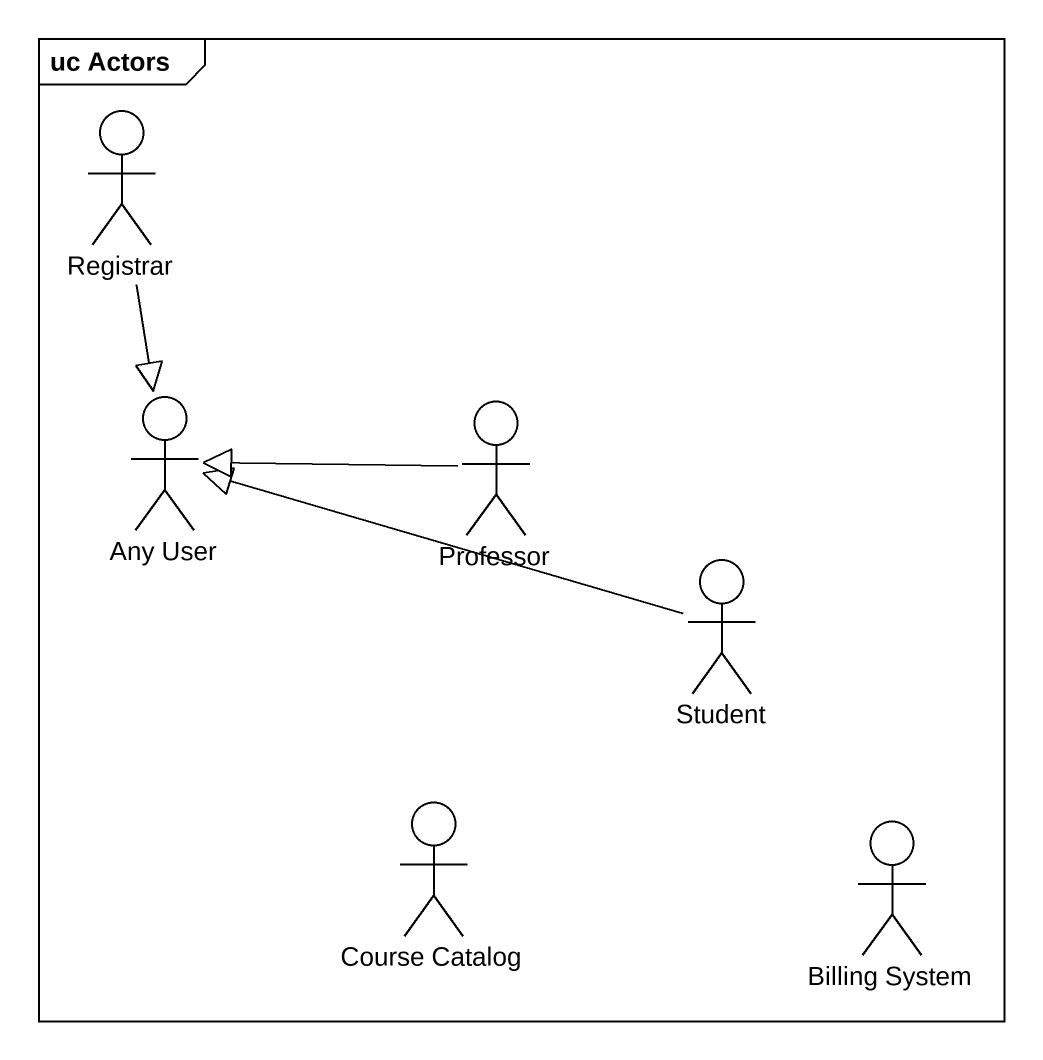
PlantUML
@startuml
mainframe uc Actors
actor Registrar
actor "Any User" as Any_User
actor Professor
actor Student
actor "Course Catalog" as Course_Catalog
actor "Billing System" as Billing_System
Registrar --|> Any_User
Professor -left-|> Any_User
Student -left-|> Any_User
@enduml
